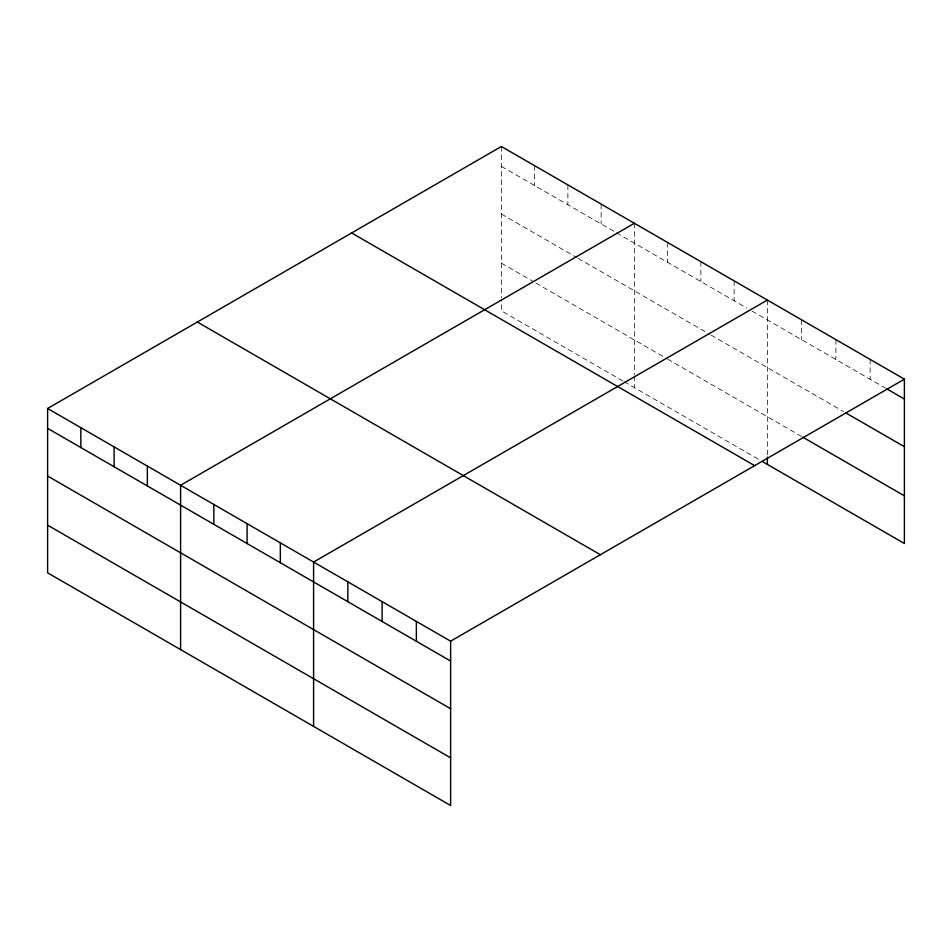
<?xml version="1.0" encoding="UTF-8"?>
<svg xmlns="http://www.w3.org/2000/svg" width="952" height="952" viewBox="0 0 952 952"><rect width="100%" height="100%" fill="white"/><g stroke="black" fill="none" stroke-linecap="round" stroke-linejoin="round"><path stroke-width="0.71" stroke-dasharray="4.76 3.57" d="M501.383 166.362L615.194 232.074M616.468 232.812L746.915 308.115M752.032 311.066L885.372 388.059M501.383 214.033L576.829 257.599M578.114 258.337L709.823 334.378M711.108 335.116L843.496 411.562M501.383 263.157L533.346 281.613M535.905 283.089L666.352 358.392M667.626 359.142L801.632 436.504M622.87 380.967L501.383 310.828L501.383 299.273M624.143 381.704L759.696 459.971M870.14 359.404L870.14 379.265M835.892 339.626L835.892 359.487M801.632 319.848L801.632 339.709M767.371 300.07L767.371 455.734M734.123 280.876L734.123 300.737M700.874 261.681L700.874 281.542M667.626 242.486L667.626 262.335M634.377 223.28L634.377 374.612M634.377 376.064L634.377 387.619M601.128 204.085L601.128 223.946M567.88 184.89L567.88 204.751M534.631 165.696L534.631 185.557M501.383 146.501L501.383 297.833"/><path stroke-width="1.43" d="M47.6 408.491L450.617 641.172L450.617 805.499L47.6 572.818L47.6 408.491L501.383 146.501L904.4 379.182L904.4 543.509L762.254 461.446M634.377 223.28L180.594 485.27L180.594 649.597M767.371 300.07L313.589 562.061L313.589 726.388M450.617 641.172L904.4 379.182M886.633 388.785L904.4 399.043M846.042 413.025L904.4 446.714M802.893 437.23L904.4 495.837M351.633 232.954L754.65 465.635M197.35 322.038L600.367 554.718M47.6 428.352L450.617 661.033M47.6 476.024L450.617 708.704M47.6 525.147L450.617 757.828M767.371 457.174L767.371 464.397M416.369 621.394L416.369 641.255M382.109 601.616L382.109 621.477M347.849 581.839L347.849 601.7M280.34 542.866L280.34 562.715M247.092 523.659L247.092 543.521M213.843 504.465L213.843 524.326M147.346 466.075L147.346 485.937M114.097 446.881L114.097 466.742M80.849 427.686L80.849 447.547"/></g></svg>
